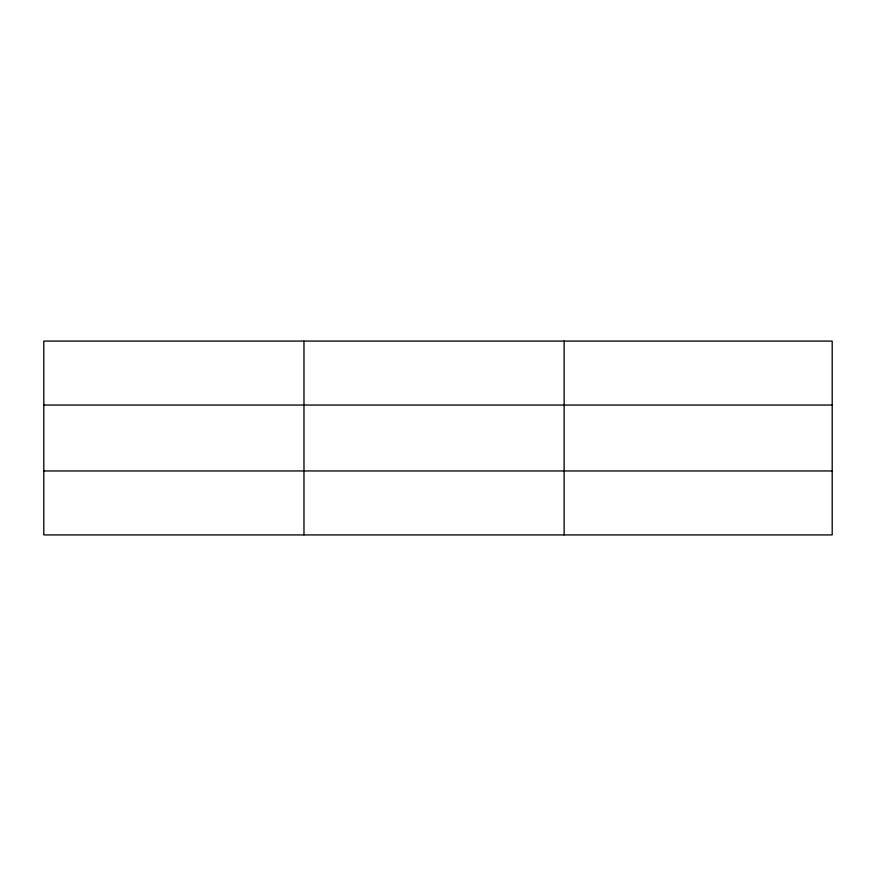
<?xml version="1.0" encoding="UTF-8"?>
<svg xmlns="http://www.w3.org/2000/svg" width="876" height="876" viewBox="0 0 876 876"><rect width="100%" height="100%" fill="white"/><g stroke="black" fill="none" stroke-linecap="round" stroke-linejoin="round"><path stroke-width="1.31" d="M303.972 534.918L303.972 341.082M564.144 534.918L564.144 341.082M832.2 470.949L832.2 534.918L43.8 534.918L43.8 341.082L832.2 341.082L832.2 470.949L43.8 470.949M43.8 405.051L832.2 405.051"/></g></svg>
